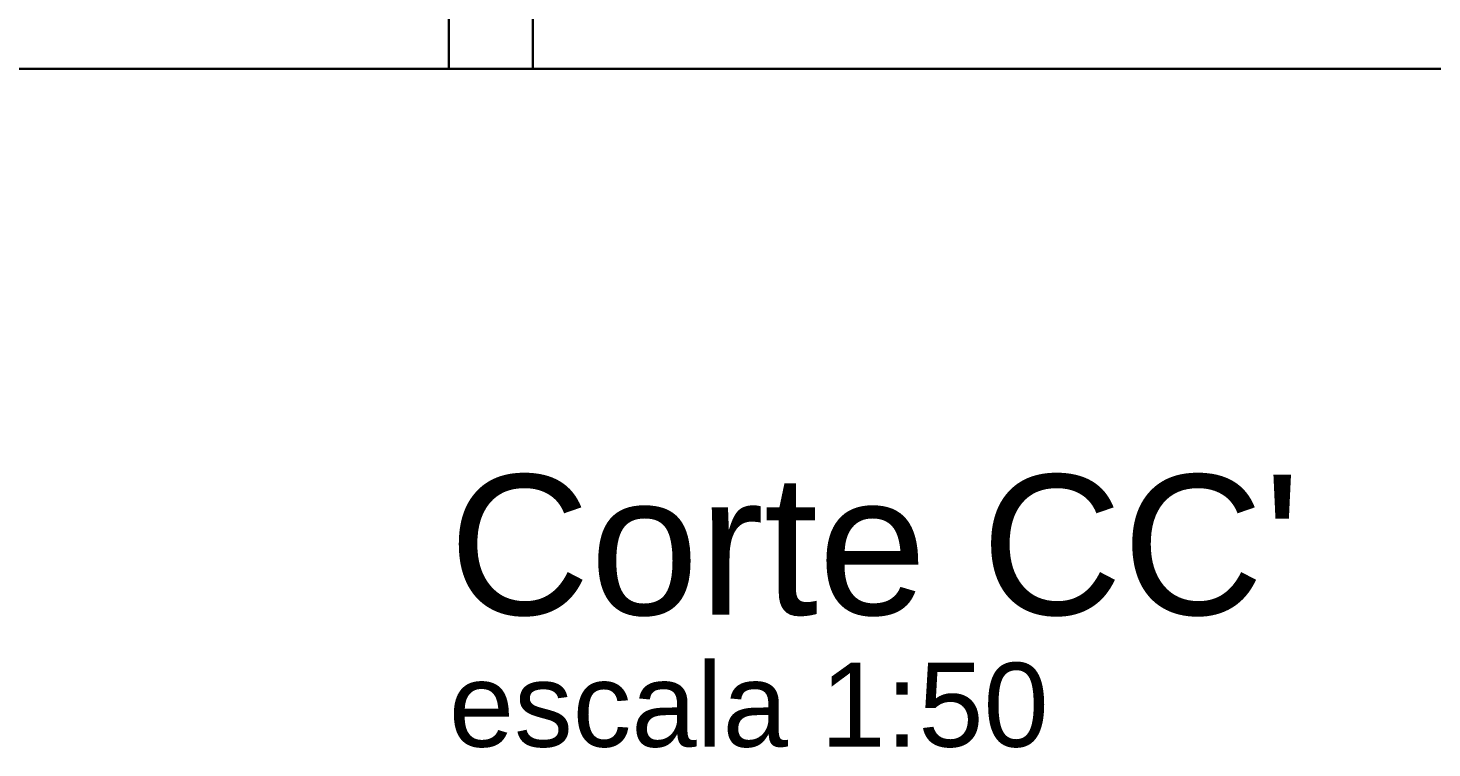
# Model space of a CAD drawing. Header units: millimetres. Extents: x -4228 to 27092, y -6721 to 984.
# Drawn here: x 24662.6 to 24913.4, y -3003.7 to -2875.2 of the extents above; entities that cross this region are included whole.
import ezdxf

# ---------------------------------------------------------------- set-up
doc = ezdxf.new("R2010")
doc.units = ezdxf.units.MM
doc.header["$LTSCALE"] = 50
for name, color, linetype in [('PAREDES3', 2, 'Continuous'), ('piso', 2, 'Continuous'), ('TEXTO', 7, 'Continuous')]:
    doc.layers.add(name, color=color, linetype=linetype)
doc.styles.add('ARIAL', font='arial.ttf')

msp = doc.modelspace()

# ---------------------------------------------------------------- linework, layer by layer
at = {"layer": 'PAREDES3', "color": 3, "linetype": 'Continuous', "lineweight": 30}
for p, q in [((24737.76, -2882.46), (24737.76, -2572.46)), ((24752.76, -2652.46), (24752.76, -2882.46))]:
    msp.add_line(p, q, dxfattribs=at)
at = {"layer": 'piso', "color": 8, "linetype": 'Continuous', "lineweight": 30}
msp.add_line((24598.84, -2882.46), (26192.76, -2882.46), dxfattribs=at)

# ---------------------------------------------------------------- texts
at = {"layer": 'TEXTO', "linetype": 'Continuous', "lineweight": 30, "style": 'ARIAL'}
for s, height, p in [("Corte CC'", 25, (24737.76, -2979.96)), ('escala 1:50', 15, (24737.76, -3003.54))]:
    msp.add_text(s, height=height, dxfattribs=at).set_placement(p)

doc.saveas('drawing.dxf')
